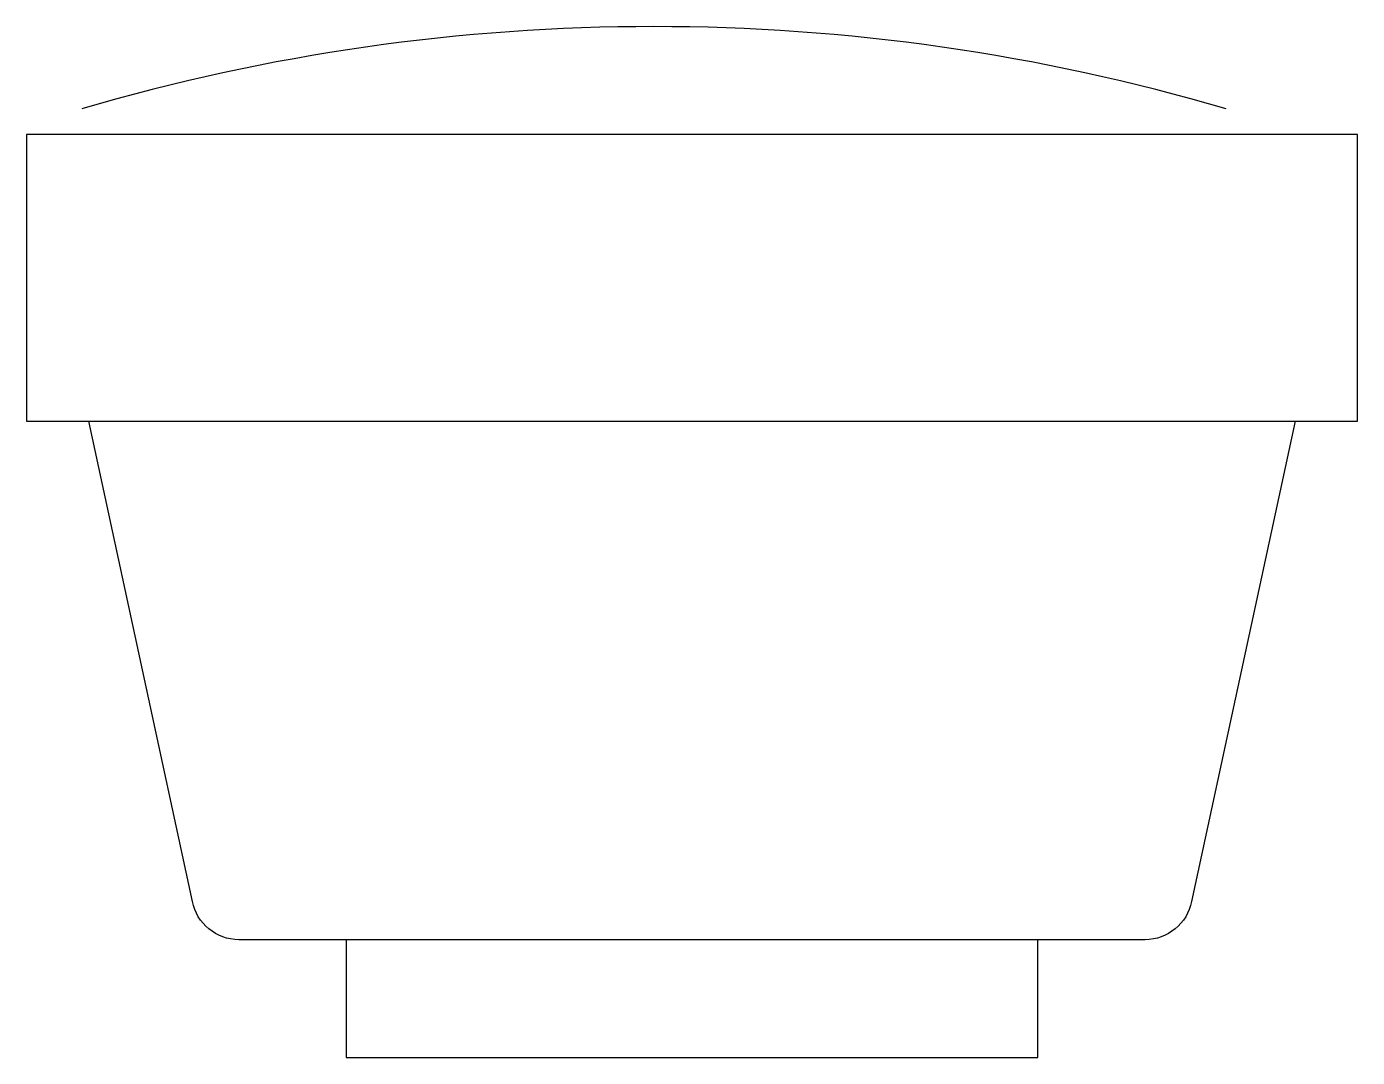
# Model space of a CAD drawing. Extents: x 6088.8 to 6116.9, y 581.7 to 603.4.
import ezdxf

# ---------------------------------------------------------------- set-up
doc = ezdxf.new("R2010")
doc.units = 0
doc.header["$LTSCALE"] = 15
doc.layers.add('FURN', color=7, linetype='CONTINUOUS')

msp = doc.modelspace()

# ---------------------------------------------------------------- linework, layer by layer
at = {"layer": 'FURN'}
for points in [[(6116.866, 595.055), (6116.866, 601.093), (6088.848, 601.093), (6088.848, 595.055)], [(6110.137, 581.661), (6110.137, 584.139), (6095.577, 584.139), (6095.577, 581.661)], [(6110.137, 581.661), (6110.137, 584.139), (6095.577, 584.139), (6095.577, 581.661)]]:
    msp.add_lwpolyline(points, close=True, dxfattribs=at)
msp.add_lwpolyline([(6115.558, 595.055), (6113.376, 584.946, -0.358484), (6112.395, 584.139), (6093.319, 584.139, -0.358484), (6092.338, 584.946), (6090.156, 595.055)], format="xyb", dxfattribs=at)
msp.add_arc((6102.054, 560.548), 42.819, 73.6606, 106.3394, dxfattribs=at)
msp.add_arc((6102.054, 560.548), 42.819, 73.6606, 106.3394, dxfattribs=at)

doc.saveas('drawing.dxf')
